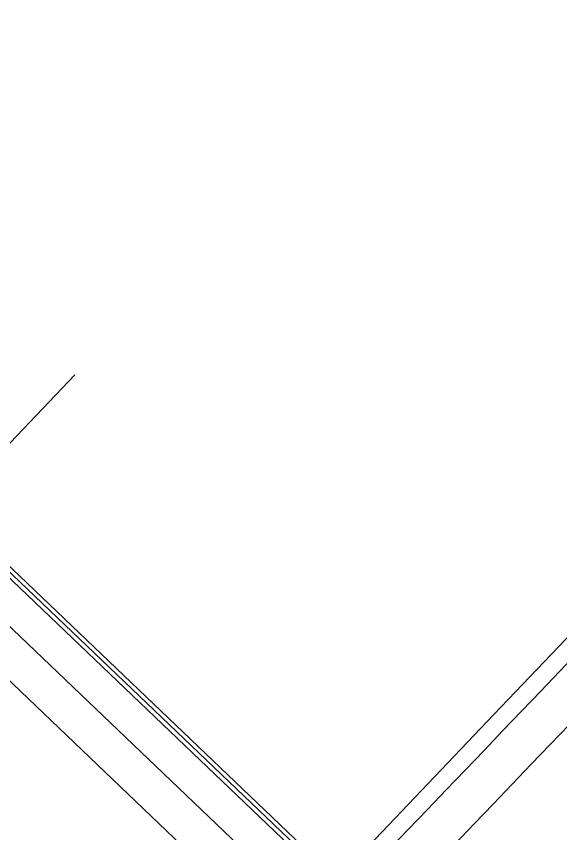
# Model space of a CAD drawing. Header units: millimetres. Extents: x 1145859089 to 1147511753, y -1047484727 to -1047247487.
# Drawn here: x 1146991858.8 to 1146991921.1, y -1047436545.6 to -1047436452.2 of the extents above; entities that cross this region are included whole.
import ezdxf
from ezdxf.xclip import XClip

# ---------------------------------------------------------------- set-up
doc = ezdxf.new("R2010")
doc.units = ezdxf.units.MM
doc.header["$LTSCALE"] = 100
doc.header["$MEASUREMENT"] = 0
doc.header["$XCLIPFRAME"] = 2
doc.linetypes.add('단지배치도$0$CENTER', pattern=[31, 30, -0.5, 0, -0.5])
doc.layers.get('0').update_dxf_attribs({"linetype": 'CONTINUOUS'})
doc.layers.add('XREF', color=135, linetype='CONTINUOUS')
doc.layers.add('단지배치도$0$W240910', color=135, linetype='CONTINUOUS')

# ---------------------------------------------------------------- blocks, each defined once
blk = doc.blocks.new('단지배치도$0$zw$9902')
at = {"layer": '단지배치도$0$W240910', "linetype": 'ByBlock', "ltscale": 20}
for p, q in [((62174.21, -65162.678), (62288.069, -65043.262)), ((62041.122, -65071.704), (62159.889, -65184.943)), ((62082.864, -65112.844), (62155.528, -65182.127)), ((62083.571, -65112.827), (62155.873, -65181.765)), ((62152.768, -65185.022), (62080.104, -65115.739)), ((62149.662, -65188.278), (62080.255, -65122.101)), ((62150.056, -65188.011), (62174.21, -65162.678))]:
    blk.add_line(p, q, dxfattribs=at)
at = {"layer": '단지배치도$0$W240910', "linetype": '단지배치도$0$CENTER'}
blk.add_line((62126.251, -65123.855), (62041.628, -65212.609), dxfattribs=at)
at = {"layer": '단지배치도$0$W240910'}
for centre, radius, start, end in [((56819.18, -60798.975), 5399.427, 202.101618, 356.712088), ((57394.291, -57699.4), 11431.377, 251.6277496, 321.4181311), ((57394.291, -57699.4), 11931.377, 251.6277496, 321.4181311)]:
    blk.add_arc(centre, radius, start, end, dxfattribs=at)
at = {"layer": '단지배치도$0$W240910', "linetype": 'ByBlock', "ltscale": 20}
for centre, radius, start, end in [((41791.48, -45638.696), 28226.861, 316.1617116, 316.5676775), ((41450.437, -45313.524), 28703.079, 316.1634055, 316.5659905)]:
    blk.add_arc(centre, radius, start, end, dxfattribs=at)
blk = doc.blocks.new('단지배치도')
blk.add_blockref('단지배치도$0$zw$9902', (141034.193, 142437.157))

msp = doc.modelspace()

# ---------------------------------------------------------------- block references
at = {"layer": 'XREF'}
ref = msp.add_blockref('단지배치도', (1146788705.034274, -1047513806.462535), dxfattribs=at)
XClip(ref).set_block_clipping_path([(72982.4064819524, 34919.7593965298), (360382.4067475507, 255319.7593436697)])

doc.saveas('drawing.dxf')
